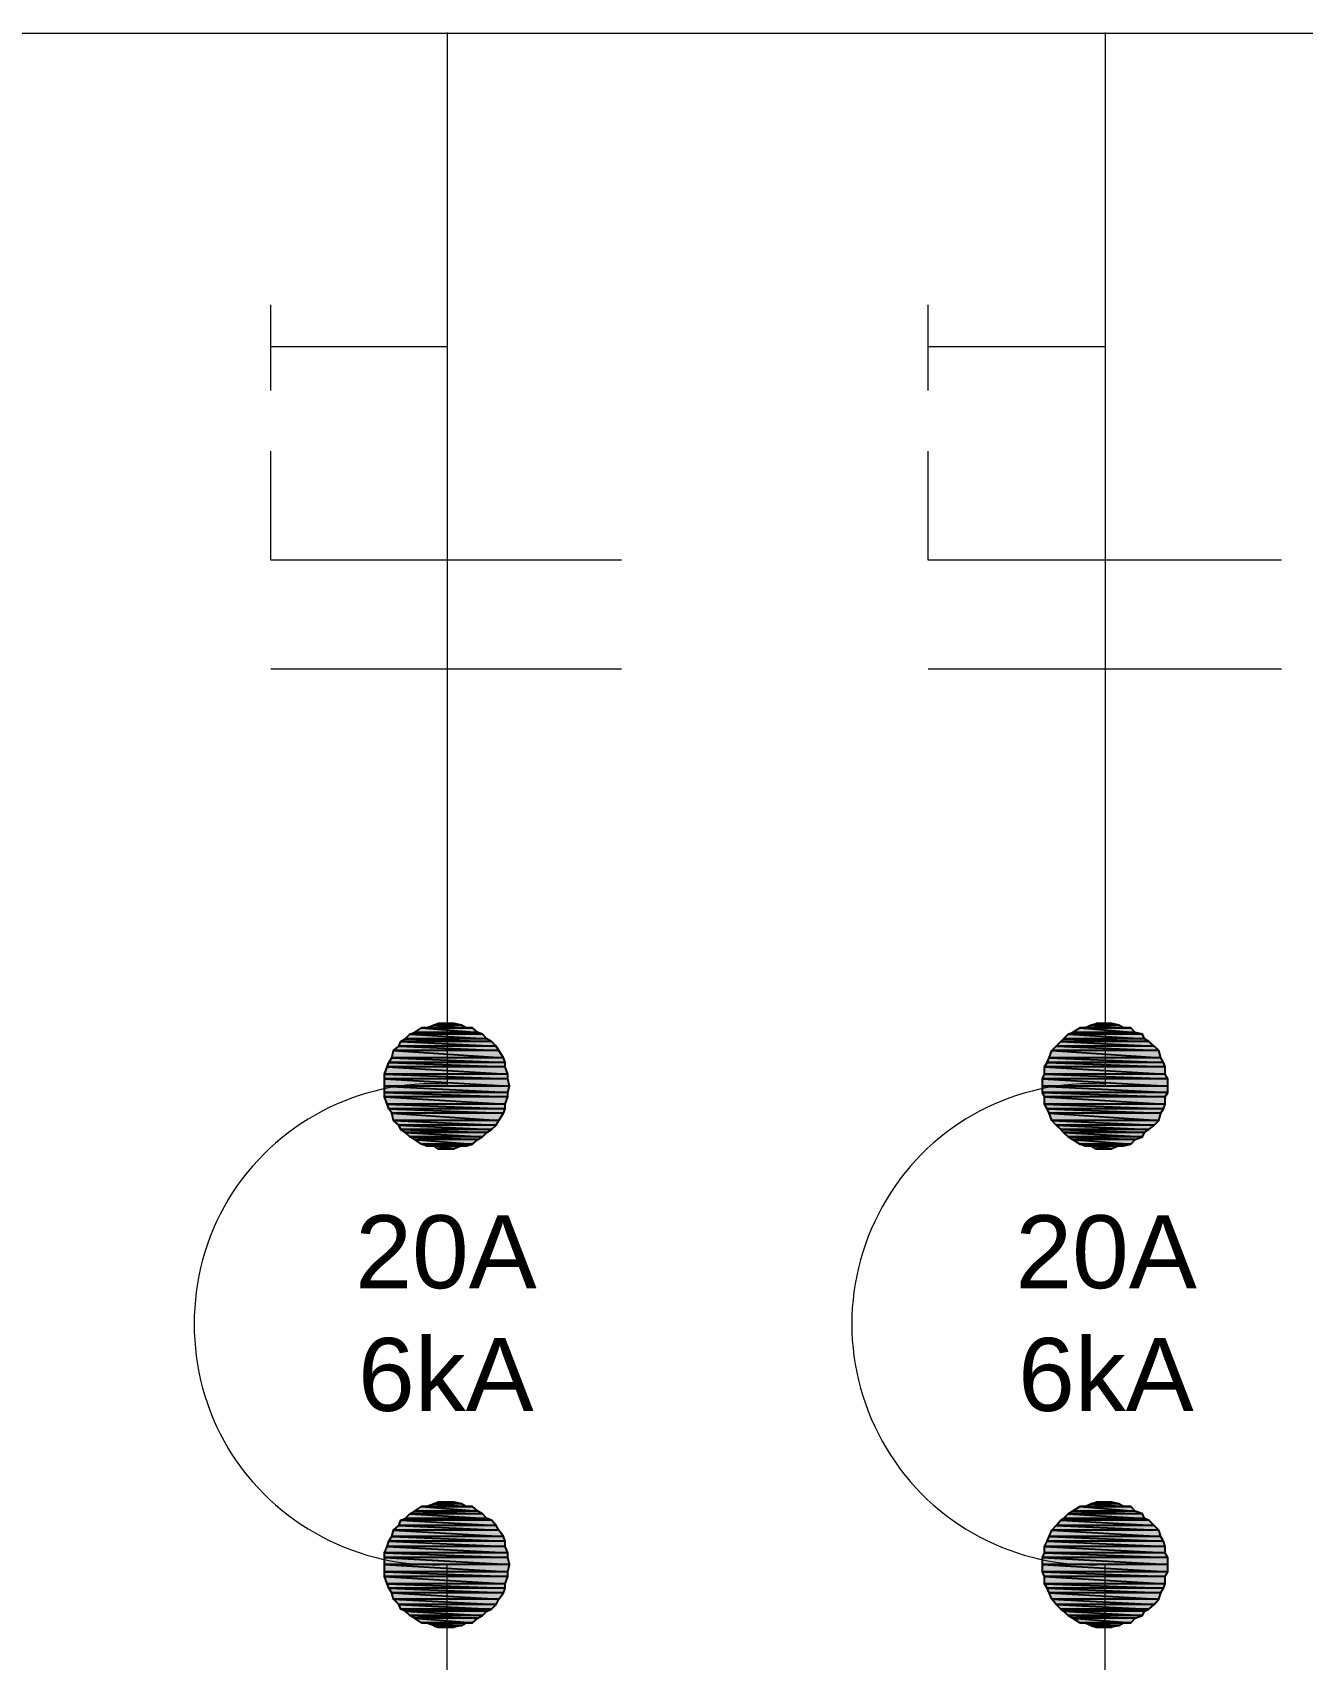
# Model space of a CAD drawing. Header units: millimetres. Extents: x 53 to 176, y -29 to 32.
# Drawn here: x 123.981 to 125.935, y 12.338 to 14.84 of the extents above; entities that cross this region are included whole.
import ezdxf

# ---------------------------------------------------------------- set-up
doc = ezdxf.new("R2010")
doc.units = ezdxf.units.MM
doc.layers.add('13 - Diagrama unifilar', color=7, linetype='Continuous', lineweight=30)
doc.styles.add('Arial0', font='arial.ttf', dxfattribs={"height": 3.14658})

msp = doc.modelspace()

# ---------------------------------------------------------------- hatches: boundary and pattern name
at = {"layer": '13 - Diagrama unifilar', "true_color": 0x000007}
h = msp.add_hatch(color=7, dxfattribs=at)
h.paths.add_polyline_path([(124.6412, 13.3133), (124.5979, 13.3133), (124.6482, 13.3092)])
h.paths.add_polyline_path([(124.5979, 13.3133), (124.6482, 13.3092), (124.5867, 13.3092)])
h = msp.add_hatch(color=7, dxfattribs=at)
h.paths.add_polyline_path([(124.63, 13.3161), (124.6049, 13.3161), (124.6412, 13.3133)])
h.paths.add_polyline_path([(124.6049, 13.3161), (124.6412, 13.3133), (124.5979, 13.3133)])
h = msp.add_hatch(color=7, dxfattribs=at)
h.paths.add_polyline_path([(125.6525, 13.3133), (125.6092, 13.3133), (125.6594, 13.3092)])
h.paths.add_polyline_path([(125.6092, 13.3133), (125.6594, 13.3092), (125.5994, 13.3092)])
h = msp.add_hatch(color=7, dxfattribs=at)
h.paths.add_polyline_path([(125.6413, 13.3161), (125.6175, 13.3161), (125.6525, 13.3133)])
h.paths.add_polyline_path([(125.6175, 13.3161), (125.6525, 13.3133), (125.6092, 13.3133)])
h = msp.add_hatch(color=7, dxfattribs=at)
h.paths.add_polyline_path([(124.6873, 13.2882), (124.5476, 13.2882), (124.6943, 13.2812)])
h.paths.add_polyline_path([(124.5476, 13.2882), (124.6943, 13.2812), (124.5448, 13.2812)])
h = msp.add_hatch(color=7, dxfattribs=at)
h.paths.add_polyline_path([(124.6803, 13.2924), (124.5546, 13.2924), (124.6873, 13.2882)])
h.paths.add_polyline_path([(124.5546, 13.2924), (124.6873, 13.2882), (124.5476, 13.2882)])
h = msp.add_hatch(color=7, dxfattribs=at)
h.paths.add_polyline_path([(124.6733, 13.2994), (124.5616, 13.2994), (124.6803, 13.2924)])
h.paths.add_polyline_path([(124.5616, 13.2994), (124.6803, 13.2924), (124.5546, 13.2924)])
h = msp.add_hatch(color=7, dxfattribs=at)
h.paths.add_polyline_path([(124.6663, 13.3022), (124.5686, 13.3022), (124.6733, 13.2994)])
h.paths.add_polyline_path([(124.5686, 13.3022), (124.6733, 13.2994), (124.5616, 13.2994)])
h = msp.add_hatch(color=7, dxfattribs=at)
h.paths.add_polyline_path([(124.658, 13.3092), (124.5797, 13.3092), (124.6663, 13.3022)])
h.paths.add_polyline_path([(124.5797, 13.3092), (124.6663, 13.3022), (124.5686, 13.3022)])
h = msp.add_hatch(color=7, dxfattribs=at)
h.paths.add_polyline_path([(125.6985, 13.2882), (125.5631, 13.2882), (125.7069, 13.2812)])
h.paths.add_polyline_path([(125.5631, 13.2882), (125.7069, 13.2812), (125.5561, 13.2812)])
h = msp.add_hatch(color=7, dxfattribs=at)
h.paths.add_polyline_path([(125.6916, 13.2924), (125.5673, 13.2924), (125.6985, 13.2882)])
h.paths.add_polyline_path([(125.5673, 13.2924), (125.6985, 13.2882), (125.5631, 13.2882)])
h = msp.add_hatch(color=7, dxfattribs=at)
h.paths.add_polyline_path([(125.6888, 13.2994), (125.5742, 13.2994), (125.6916, 13.2924)])
h.paths.add_polyline_path([(125.5742, 13.2994), (125.6916, 13.2924), (125.5673, 13.2924)])
h = msp.add_hatch(color=7, dxfattribs=at)
h.paths.add_polyline_path([(125.6776, 13.3022), (125.5812, 13.3022), (125.6888, 13.2994)])
h.paths.add_polyline_path([(125.5812, 13.3022), (125.6888, 13.2994), (125.5742, 13.2994)])
h = msp.add_hatch(color=7, dxfattribs=at)
h.paths.add_polyline_path([(125.6706, 13.3092), (125.5924, 13.3092), (125.6776, 13.3022)])
h.paths.add_polyline_path([(125.5924, 13.3092), (125.6776, 13.3022), (125.5812, 13.3022)])
h = msp.add_hatch(color=7, dxfattribs=at)
h.paths.add_polyline_path([(124.7055, 13.2631), (124.5337, 13.2631), (124.7082, 13.2561)])
h.paths.add_polyline_path([(124.5337, 13.2631), (124.7082, 13.2561), (124.5295, 13.2561)])
h = msp.add_hatch(color=7, dxfattribs=at)
h.paths.add_polyline_path([(124.6985, 13.2742), (124.5364, 13.2742), (124.7055, 13.2631)])
h.paths.add_polyline_path([(124.5364, 13.2742), (124.7055, 13.2631), (124.5337, 13.2631)])
h = msp.add_hatch(color=7, dxfattribs=at)
h.paths.add_polyline_path([(124.6943, 13.2812), (124.5448, 13.2812), (124.6985, 13.2742)])
h.paths.add_polyline_path([(124.5448, 13.2812), (124.6985, 13.2742), (124.5364, 13.2742)])
h = msp.add_hatch(color=7, dxfattribs=at)
h.paths.add_polyline_path([(125.7167, 13.2631), (125.5449, 13.2631), (125.7209, 13.2561)])
h.paths.add_polyline_path([(125.5449, 13.2631), (125.7209, 13.2561), (125.5421, 13.2561)])
h = msp.add_hatch(color=7, dxfattribs=at)
h.paths.add_polyline_path([(125.7139, 13.2742), (125.5491, 13.2742), (125.7167, 13.2631)])
h.paths.add_polyline_path([(125.5491, 13.2742), (125.7167, 13.2631), (125.5449, 13.2631)])
h = msp.add_hatch(color=7, dxfattribs=at)
h.paths.add_polyline_path([(125.7069, 13.2812), (125.5561, 13.2812), (125.7139, 13.2742)])
h.paths.add_polyline_path([(125.5561, 13.2812), (125.7139, 13.2742), (125.5491, 13.2742)])
h = msp.add_hatch(color=7, dxfattribs=at)
h.paths.add_polyline_path([(124.7082, 13.2491), (124.5267, 13.2491), (124.7124, 13.2379)])
h.paths.add_polyline_path([(124.5267, 13.2491), (124.7124, 13.2379), (124.5225, 13.2379)])
h = msp.add_hatch(color=7, dxfattribs=at)
h.paths.add_polyline_path([(124.7124, 13.2379), (124.5225, 13.2379), (124.7124, 13.2309)])
h.paths.add_polyline_path([(124.5225, 13.2379), (124.7124, 13.2309), (124.5225, 13.2309)])
h = msp.add_hatch(color=7, dxfattribs=at)
h.paths.add_polyline_path([(124.7082, 13.2561), (124.5295, 13.2561), (124.7082, 13.2491)])
h.paths.add_polyline_path([(124.5295, 13.2561), (124.7082, 13.2491), (124.5267, 13.2491)])
h = msp.add_hatch(color=7, dxfattribs=at)
h.paths.add_polyline_path([(125.7237, 13.2379), (125.5379, 13.2379), (125.7279, 13.2309)])
h.paths.add_polyline_path([(125.5379, 13.2379), (125.7279, 13.2309), (125.5351, 13.2309)])
h = msp.add_hatch(color=7, dxfattribs=at)
h.paths.add_polyline_path([(125.7209, 13.2561), (125.5421, 13.2561), (125.7237, 13.2491)])
h.paths.add_polyline_path([(125.5421, 13.2561), (125.7237, 13.2491), (125.5379, 13.2491)])
h = msp.add_hatch(color=7, dxfattribs=at)
h.paths.add_polyline_path([(125.7237, 13.2491), (125.5379, 13.2491), (125.7237, 13.2379)])
h.paths.add_polyline_path([(125.5379, 13.2491), (125.7237, 13.2379), (125.5379, 13.2379)])
h = msp.add_hatch(color=7, dxfattribs=at)
h.paths.add_polyline_path([(124.7124, 13.2309), (124.5225, 13.2309), (124.7152, 13.2198)])
h.paths.add_polyline_path([(124.5225, 13.2309), (124.7152, 13.2198), (124.5225, 13.2198)])
h = msp.add_hatch(color=7, dxfattribs=at)
h.paths.add_polyline_path([(124.7152, 13.2198), (124.5225, 13.2198), (124.7124, 13.21)])
h.paths.add_polyline_path([(124.5225, 13.2198), (124.7124, 13.21), (124.5225, 13.21)])
h = msp.add_hatch(color=7, dxfattribs=at)
h.paths.add_polyline_path([(125.7279, 13.2309), (125.5351, 13.2309), (125.7279, 13.2198)])
h.paths.add_polyline_path([(125.5351, 13.2309), (125.7279, 13.2198), (125.5351, 13.2198)])
h = msp.add_hatch(color=7, dxfattribs=at)
h.paths.add_polyline_path([(125.7279, 13.2198), (125.5351, 13.2198), (125.7279, 13.21)])
h.paths.add_polyline_path([(125.5351, 13.2198), (125.7279, 13.21), (125.5351, 13.21)])
h = msp.add_hatch(color=7, dxfattribs=at)
h.paths.add_polyline_path([(124.7124, 13.21), (124.5225, 13.21), (124.7124, 13.203)])
h.paths.add_polyline_path([(124.5225, 13.21), (124.7124, 13.203), (124.5225, 13.203)])
h = msp.add_hatch(color=7, dxfattribs=at)
h.paths.add_polyline_path([(124.7124, 13.203), (124.5225, 13.203), (124.7082, 13.1918)])
h.paths.add_polyline_path([(124.5225, 13.203), (124.7082, 13.1918), (124.5267, 13.1918)])
h = msp.add_hatch(color=7, dxfattribs=at)
h.paths.add_polyline_path([(124.7082, 13.1918), (124.5267, 13.1918), (124.7082, 13.1848)])
h.paths.add_polyline_path([(124.5267, 13.1918), (124.7082, 13.1848), (124.5295, 13.1848)])
h = msp.add_hatch(color=7, dxfattribs=at)
h.paths.add_polyline_path([(125.7279, 13.21), (125.5351, 13.21), (125.7237, 13.203)])
h.paths.add_polyline_path([(125.5351, 13.21), (125.7237, 13.203), (125.5379, 13.203)])
h = msp.add_hatch(color=7, dxfattribs=at)
h.paths.add_polyline_path([(125.7237, 13.203), (125.5379, 13.203), (125.7237, 13.1918)])
h.paths.add_polyline_path([(125.5379, 13.203), (125.7237, 13.1918), (125.5379, 13.1918)])
h = msp.add_hatch(color=7, dxfattribs=at)
h.paths.add_polyline_path([(125.7237, 13.1918), (125.5379, 13.1918), (125.7209, 13.1848)])
h.paths.add_polyline_path([(125.5379, 13.1918), (125.7209, 13.1848), (125.5421, 13.1848)])
h = msp.add_hatch(color=7, dxfattribs=at)
h.paths.add_polyline_path([(124.7082, 13.1848), (124.5295, 13.1848), (124.7055, 13.1779)])
h.paths.add_polyline_path([(124.5295, 13.1848), (124.7055, 13.1779), (124.5337, 13.1779)])
h = msp.add_hatch(color=7, dxfattribs=at)
h.paths.add_polyline_path([(124.7055, 13.1779), (124.5337, 13.1779), (124.6985, 13.1667)])
h.paths.add_polyline_path([(124.5337, 13.1779), (124.6985, 13.1667), (124.5364, 13.1667)])
h = msp.add_hatch(color=7, dxfattribs=at)
h.paths.add_polyline_path([(124.6985, 13.1667), (124.5364, 13.1667), (124.6943, 13.1597)])
h.paths.add_polyline_path([(124.5364, 13.1667), (124.6943, 13.1597), (124.5448, 13.1597)])
h = msp.add_hatch(color=7, dxfattribs=at)
h.paths.add_polyline_path([(125.7209, 13.1848), (125.5421, 13.1848), (125.7167, 13.1779)])
h.paths.add_polyline_path([(125.5421, 13.1848), (125.7167, 13.1779), (125.5449, 13.1779)])
h = msp.add_hatch(color=7, dxfattribs=at)
h.paths.add_polyline_path([(125.7167, 13.1779), (125.5449, 13.1779), (125.7139, 13.1667)])
h.paths.add_polyline_path([(125.5449, 13.1779), (125.7139, 13.1667), (125.5491, 13.1667)])
h = msp.add_hatch(color=7, dxfattribs=at)
h.paths.add_polyline_path([(125.7139, 13.1667), (125.5491, 13.1667), (125.7069, 13.1597)])
h.paths.add_polyline_path([(125.5491, 13.1667), (125.7069, 13.1597), (125.5561, 13.1597)])
h = msp.add_hatch(color=7, dxfattribs=at)
h.paths.add_polyline_path([(124.6943, 13.1597), (124.5448, 13.1597), (124.6873, 13.1527)])
h.paths.add_polyline_path([(124.5448, 13.1597), (124.6873, 13.1527), (124.5476, 13.1527)])
h = msp.add_hatch(color=7, dxfattribs=at)
h.paths.add_polyline_path([(124.6873, 13.1527), (124.5476, 13.1527), (124.6803, 13.1485)])
h.paths.add_polyline_path([(124.5476, 13.1527), (124.6803, 13.1485), (124.5546, 13.1485)])
h = msp.add_hatch(color=7, dxfattribs=at)
h.paths.add_polyline_path([(124.6803, 13.1485), (124.5546, 13.1485), (124.6733, 13.1415)])
h.paths.add_polyline_path([(124.5546, 13.1485), (124.6733, 13.1415), (124.5616, 13.1415)])
h = msp.add_hatch(color=7, dxfattribs=at)
h.paths.add_polyline_path([(124.6733, 13.1415), (124.5616, 13.1415), (124.6663, 13.1373)])
h.paths.add_polyline_path([(124.5616, 13.1415), (124.6663, 13.1373), (124.5686, 13.1373)])
h = msp.add_hatch(color=7, dxfattribs=at)
h.paths.add_polyline_path([(124.6663, 13.1373), (124.5686, 13.1373), (124.658, 13.1304)])
h.paths.add_polyline_path([(124.5686, 13.1373), (124.658, 13.1304), (124.5797, 13.1304)])
h = msp.add_hatch(color=7, dxfattribs=at)
h.paths.add_polyline_path([(125.7069, 13.1597), (125.5561, 13.1597), (125.6985, 13.1527)])
h.paths.add_polyline_path([(125.5561, 13.1597), (125.6985, 13.1527), (125.5631, 13.1527)])
h = msp.add_hatch(color=7, dxfattribs=at)
h.paths.add_polyline_path([(125.6985, 13.1527), (125.5631, 13.1527), (125.6916, 13.1485)])
h.paths.add_polyline_path([(125.5631, 13.1527), (125.6916, 13.1485), (125.5673, 13.1485)])
h = msp.add_hatch(color=7, dxfattribs=at)
h.paths.add_polyline_path([(125.6916, 13.1485), (125.5673, 13.1485), (125.6888, 13.1415)])
h.paths.add_polyline_path([(125.5673, 13.1485), (125.6888, 13.1415), (125.5742, 13.1415)])
h = msp.add_hatch(color=7, dxfattribs=at)
h.paths.add_polyline_path([(125.6888, 13.1415), (125.5742, 13.1415), (125.6776, 13.1373)])
h.paths.add_polyline_path([(125.5742, 13.1415), (125.6776, 13.1373), (125.5812, 13.1373)])
h = msp.add_hatch(color=7, dxfattribs=at)
h.paths.add_polyline_path([(125.6776, 13.1373), (125.5812, 13.1373), (125.6706, 13.1304)])
h.paths.add_polyline_path([(125.5812, 13.1373), (125.6706, 13.1304), (125.5924, 13.1304)])
h = msp.add_hatch(color=7, dxfattribs=at)
h.paths.add_polyline_path([(124.658, 13.1304), (124.5797, 13.1304), (124.6482, 13.1276)])
h.paths.add_polyline_path([(124.5797, 13.1304), (124.6482, 13.1276), (124.5867, 13.1276)])
h = msp.add_hatch(color=7, dxfattribs=at)
h.paths.add_polyline_path([(124.5979, 13.1276), (124.6049, 13.1234), (124.63, 13.1234)])
h.paths.add_polyline_path([(124.6049, 13.1234), (124.63, 13.1234), (124.623, 13.1234)])
for points in [[(124.5979, 13.1276), (124.6412, 13.1276), (124.63, 13.1234)], [(125.6092, 13.1276), (125.6525, 13.1276), (125.6413, 13.1234)], [(124.5979, 12.3901), (124.6412, 12.3901), (124.63, 12.3873)], [(125.6092, 12.3901), (125.6525, 12.3901), (125.6413, 12.3873)]]:
    msp.add_hatch(color=7, dxfattribs=at).paths.add_polyline_path(points)
h = msp.add_hatch(color=7, dxfattribs=at)
h.paths.add_polyline_path([(125.6706, 13.1304), (125.5924, 13.1304), (125.6594, 13.1276)])
h.paths.add_polyline_path([(125.5924, 13.1304), (125.6594, 13.1276), (125.5994, 13.1276)])
h = msp.add_hatch(color=7, dxfattribs=at)
h.paths.add_polyline_path([(125.6092, 13.1276), (125.6175, 13.1234), (125.6413, 13.1234)])
h.paths.add_polyline_path([(125.6175, 13.1234), (125.6413, 13.1234), (125.6343, 13.1234)])
h = msp.add_hatch(color=7, dxfattribs=at)
h.paths.add_polyline_path([(124.6733, 12.5619), (124.5616, 12.5619), (124.6803, 12.5549)])
h.paths.add_polyline_path([(124.5616, 12.5619), (124.6803, 12.5549), (124.5546, 12.5549)])
h = msp.add_hatch(color=7, dxfattribs=at)
h.paths.add_polyline_path([(124.6663, 12.5661), (124.5686, 12.5661), (124.6733, 12.5619)])
h.paths.add_polyline_path([(124.5686, 12.5661), (124.6733, 12.5619), (124.5616, 12.5619)])
h = msp.add_hatch(color=7, dxfattribs=at)
h.paths.add_polyline_path([(124.658, 12.5731), (124.5797, 12.5731), (124.6663, 12.5661)])
h.paths.add_polyline_path([(124.5797, 12.5731), (124.6663, 12.5661), (124.5686, 12.5661)])
h = msp.add_hatch(color=7, dxfattribs=at)
h.paths.add_polyline_path([(124.6412, 12.5772), (124.5979, 12.5772), (124.6482, 12.5731)])
h.paths.add_polyline_path([(124.5979, 12.5772), (124.6482, 12.5731), (124.5867, 12.5731)])
h = msp.add_hatch(color=7, dxfattribs=at)
h.paths.add_polyline_path([(124.63, 12.58), (124.6049, 12.58), (124.6412, 12.5772)])
h.paths.add_polyline_path([(124.6049, 12.58), (124.6412, 12.5772), (124.5979, 12.5772)])
h = msp.add_hatch(color=7, dxfattribs=at)
h.paths.add_polyline_path([(125.6888, 12.5619), (125.5742, 12.5619), (125.6916, 12.5549)])
h.paths.add_polyline_path([(125.5742, 12.5619), (125.6916, 12.5549), (125.5673, 12.5549)])
h = msp.add_hatch(color=7, dxfattribs=at)
h.paths.add_polyline_path([(125.6776, 12.5661), (125.5812, 12.5661), (125.6888, 12.5619)])
h.paths.add_polyline_path([(125.5812, 12.5661), (125.6888, 12.5619), (125.5742, 12.5619)])
h = msp.add_hatch(color=7, dxfattribs=at)
h.paths.add_polyline_path([(125.6706, 12.5731), (125.5924, 12.5731), (125.6776, 12.5661)])
h.paths.add_polyline_path([(125.5924, 12.5731), (125.6776, 12.5661), (125.5812, 12.5661)])
h = msp.add_hatch(color=7, dxfattribs=at)
h.paths.add_polyline_path([(125.6525, 12.5772), (125.6092, 12.5772), (125.6594, 12.5731)])
h.paths.add_polyline_path([(125.6092, 12.5772), (125.6594, 12.5731), (125.5994, 12.5731)])
h = msp.add_hatch(color=7, dxfattribs=at)
h.paths.add_polyline_path([(125.6413, 12.58), (125.6175, 12.58), (125.6525, 12.5772)])
h.paths.add_polyline_path([(125.6175, 12.58), (125.6525, 12.5772), (125.6092, 12.5772)])
h = msp.add_hatch(color=7, dxfattribs=at)
h.paths.add_polyline_path([(124.6985, 12.5367), (124.5364, 12.5367), (124.7055, 12.527)])
h.paths.add_polyline_path([(124.5364, 12.5367), (124.7055, 12.527), (124.5337, 12.527)])
h = msp.add_hatch(color=7, dxfattribs=at)
h.paths.add_polyline_path([(124.6943, 12.5437), (124.5448, 12.5437), (124.6985, 12.5367)])
h.paths.add_polyline_path([(124.5448, 12.5437), (124.6985, 12.5367), (124.5364, 12.5367)])
h = msp.add_hatch(color=7, dxfattribs=at)
h.paths.add_polyline_path([(124.6873, 12.5521), (124.5476, 12.5521), (124.6943, 12.5437)])
h.paths.add_polyline_path([(124.5476, 12.5521), (124.6943, 12.5437), (124.5448, 12.5437)])
h = msp.add_hatch(color=7, dxfattribs=at)
h.paths.add_polyline_path([(124.6803, 12.5549), (124.5546, 12.5549), (124.6873, 12.5521)])
h.paths.add_polyline_path([(124.5546, 12.5549), (124.6873, 12.5521), (124.5476, 12.5521)])
h = msp.add_hatch(color=7, dxfattribs=at)
h.paths.add_polyline_path([(125.7139, 12.5367), (125.5491, 12.5367), (125.7167, 12.527)])
h.paths.add_polyline_path([(125.5491, 12.5367), (125.7167, 12.527), (125.5449, 12.527)])
h = msp.add_hatch(color=7, dxfattribs=at)
h.paths.add_polyline_path([(125.7069, 12.5437), (125.5561, 12.5437), (125.7139, 12.5367)])
h.paths.add_polyline_path([(125.5561, 12.5437), (125.7139, 12.5367), (125.5491, 12.5367)])
h = msp.add_hatch(color=7, dxfattribs=at)
h.paths.add_polyline_path([(125.6985, 12.5521), (125.5631, 12.5521), (125.7069, 12.5437)])
h.paths.add_polyline_path([(125.5631, 12.5521), (125.7069, 12.5437), (125.5561, 12.5437)])
h = msp.add_hatch(color=7, dxfattribs=at)
h.paths.add_polyline_path([(125.6916, 12.5549), (125.5673, 12.5549), (125.6985, 12.5521)])
h.paths.add_polyline_path([(125.5673, 12.5549), (125.6985, 12.5521), (125.5631, 12.5521)])
h = msp.add_hatch(color=7, dxfattribs=at)
h.paths.add_polyline_path([(124.7082, 12.5116), (124.5267, 12.5116), (124.7124, 12.5018)])
h.paths.add_polyline_path([(124.5267, 12.5116), (124.7124, 12.5018), (124.5225, 12.5018)])
h = msp.add_hatch(color=7, dxfattribs=at)
h.paths.add_polyline_path([(124.7082, 12.52), (124.5295, 12.52), (124.7082, 12.5116)])
h.paths.add_polyline_path([(124.5295, 12.52), (124.7082, 12.5116), (124.5267, 12.5116)])
h = msp.add_hatch(color=7, dxfattribs=at)
h.paths.add_polyline_path([(124.7055, 12.527), (124.5337, 12.527), (124.7082, 12.52)])
h.paths.add_polyline_path([(124.5337, 12.527), (124.7082, 12.52), (124.5295, 12.52)])
h = msp.add_hatch(color=7, dxfattribs=at)
h.paths.add_polyline_path([(125.7209, 12.52), (125.5421, 12.52), (125.7237, 12.5116)])
h.paths.add_polyline_path([(125.5421, 12.52), (125.7237, 12.5116), (125.5379, 12.5116)])
h = msp.add_hatch(color=7, dxfattribs=at)
h.paths.add_polyline_path([(125.7237, 12.5116), (125.5379, 12.5116), (125.7237, 12.5018)])
h.paths.add_polyline_path([(125.5379, 12.5116), (125.7237, 12.5018), (125.5379, 12.5018)])
h = msp.add_hatch(color=7, dxfattribs=at)
h.paths.add_polyline_path([(125.7167, 12.527), (125.5449, 12.527), (125.7209, 12.52)])
h.paths.add_polyline_path([(125.5449, 12.527), (125.7209, 12.52), (125.5421, 12.52)])
h = msp.add_hatch(color=7, dxfattribs=at)
h.paths.add_polyline_path([(124.7124, 12.5018), (124.5225, 12.5018), (124.7124, 12.4948)])
h.paths.add_polyline_path([(124.5225, 12.5018), (124.7124, 12.4948), (124.5225, 12.4948)])
h = msp.add_hatch(color=7, dxfattribs=at)
h.paths.add_polyline_path([(124.7124, 12.4948), (124.5225, 12.4948), (124.7152, 12.4837)])
h.paths.add_polyline_path([(124.5225, 12.4948), (124.7152, 12.4837), (124.5225, 12.4837)])
h = msp.add_hatch(color=7, dxfattribs=at)
h.paths.add_polyline_path([(125.7237, 12.5018), (125.5379, 12.5018), (125.7279, 12.4948)])
h.paths.add_polyline_path([(125.5379, 12.5018), (125.7279, 12.4948), (125.5351, 12.4948)])
h = msp.add_hatch(color=7, dxfattribs=at)
h.paths.add_polyline_path([(125.7279, 12.4948), (125.5351, 12.4948), (125.7279, 12.4837)])
h.paths.add_polyline_path([(125.5351, 12.4948), (125.7279, 12.4837), (125.5351, 12.4837)])
h = msp.add_hatch(color=7, dxfattribs=at)
h.paths.add_polyline_path([(124.7152, 12.4837), (124.5225, 12.4837), (124.7124, 12.4725)])
h.paths.add_polyline_path([(124.5225, 12.4837), (124.7124, 12.4725), (124.5225, 12.4725)])
h = msp.add_hatch(color=7, dxfattribs=at)
h.paths.add_polyline_path([(124.7124, 12.4725), (124.5225, 12.4725), (124.7124, 12.4655)])
h.paths.add_polyline_path([(124.5225, 12.4725), (124.7124, 12.4655), (124.5225, 12.4655)])
h = msp.add_hatch(color=7, dxfattribs=at)
h.paths.add_polyline_path([(124.7124, 12.4655), (124.5225, 12.4655), (124.7082, 12.4543)])
h.paths.add_polyline_path([(124.5225, 12.4655), (124.7082, 12.4543), (124.5267, 12.4543)])
h = msp.add_hatch(color=7, dxfattribs=at)
h.paths.add_polyline_path([(125.7279, 12.4837), (125.5351, 12.4837), (125.7279, 12.4725)])
h.paths.add_polyline_path([(125.5351, 12.4837), (125.7279, 12.4725), (125.5351, 12.4725)])
h = msp.add_hatch(color=7, dxfattribs=at)
h.paths.add_polyline_path([(125.7279, 12.4725), (125.5351, 12.4725), (125.7237, 12.4655)])
h.paths.add_polyline_path([(125.5351, 12.4725), (125.7237, 12.4655), (125.5379, 12.4655)])
h = msp.add_hatch(color=7, dxfattribs=at)
h.paths.add_polyline_path([(125.7237, 12.4655), (125.5379, 12.4655), (125.7237, 12.4543)])
h.paths.add_polyline_path([(125.5379, 12.4655), (125.7237, 12.4543), (125.5379, 12.4543)])
h = msp.add_hatch(color=7, dxfattribs=at)
h.paths.add_polyline_path([(124.7082, 12.4543), (124.5267, 12.4543), (124.7082, 12.4474)])
h.paths.add_polyline_path([(124.5267, 12.4543), (124.7082, 12.4474), (124.5295, 12.4474)])
h = msp.add_hatch(color=7, dxfattribs=at)
h.paths.add_polyline_path([(124.7082, 12.4474), (124.5295, 12.4474), (124.7055, 12.4404)])
h.paths.add_polyline_path([(124.5295, 12.4474), (124.7055, 12.4404), (124.5337, 12.4404)])
h = msp.add_hatch(color=7, dxfattribs=at)
h.paths.add_polyline_path([(124.7055, 12.4404), (124.5337, 12.4404), (124.6985, 12.4306)])
h.paths.add_polyline_path([(124.5337, 12.4404), (124.6985, 12.4306), (124.5364, 12.4306)])
h = msp.add_hatch(color=7, dxfattribs=at)
h.paths.add_polyline_path([(125.7237, 12.4543), (125.5379, 12.4543), (125.7209, 12.4474)])
h.paths.add_polyline_path([(125.5379, 12.4543), (125.7209, 12.4474), (125.5421, 12.4474)])
h = msp.add_hatch(color=7, dxfattribs=at)
h.paths.add_polyline_path([(125.7209, 12.4474), (125.5421, 12.4474), (125.7167, 12.4404)])
h.paths.add_polyline_path([(125.5421, 12.4474), (125.7167, 12.4404), (125.5449, 12.4404)])
h = msp.add_hatch(color=7, dxfattribs=at)
h.paths.add_polyline_path([(125.7167, 12.4404), (125.5449, 12.4404), (125.7139, 12.4306)])
h.paths.add_polyline_path([(125.5449, 12.4404), (125.7139, 12.4306), (125.5491, 12.4306)])
h = msp.add_hatch(color=7, dxfattribs=at)
h.paths.add_polyline_path([(124.6985, 12.4306), (124.5364, 12.4306), (124.6943, 12.4222)])
h.paths.add_polyline_path([(124.5364, 12.4306), (124.6943, 12.4222), (124.5448, 12.4222)])
h = msp.add_hatch(color=7, dxfattribs=at)
h.paths.add_polyline_path([(124.6943, 12.4222), (124.5448, 12.4222), (124.6873, 12.4152)])
h.paths.add_polyline_path([(124.5448, 12.4222), (124.6873, 12.4152), (124.5476, 12.4152)])
h = msp.add_hatch(color=7, dxfattribs=at)
h.paths.add_polyline_path([(124.6873, 12.4152), (124.5476, 12.4152), (124.6803, 12.4124)])
h.paths.add_polyline_path([(124.5476, 12.4152), (124.6803, 12.4124), (124.5546, 12.4124)])
h = msp.add_hatch(color=7, dxfattribs=at)
h.paths.add_polyline_path([(124.6803, 12.4124), (124.5546, 12.4124), (124.6733, 12.4054)])
h.paths.add_polyline_path([(124.5546, 12.4124), (124.6733, 12.4054), (124.5616, 12.4054)])
h = msp.add_hatch(color=7, dxfattribs=at)
h.paths.add_polyline_path([(125.7139, 12.4306), (125.5491, 12.4306), (125.7069, 12.4222)])
h.paths.add_polyline_path([(125.5491, 12.4306), (125.7069, 12.4222), (125.5561, 12.4222)])
h = msp.add_hatch(color=7, dxfattribs=at)
h.paths.add_polyline_path([(125.7069, 12.4222), (125.5561, 12.4222), (125.6985, 12.4152)])
h.paths.add_polyline_path([(125.5561, 12.4222), (125.6985, 12.4152), (125.5631, 12.4152)])
h = msp.add_hatch(color=7, dxfattribs=at)
h.paths.add_polyline_path([(125.6985, 12.4152), (125.5631, 12.4152), (125.6916, 12.4124)])
h.paths.add_polyline_path([(125.5631, 12.4152), (125.6916, 12.4124), (125.5673, 12.4124)])
h = msp.add_hatch(color=7, dxfattribs=at)
h.paths.add_polyline_path([(125.6916, 12.4124), (125.5673, 12.4124), (125.6888, 12.4054)])
h.paths.add_polyline_path([(125.5673, 12.4124), (125.6888, 12.4054), (125.5742, 12.4054)])
h = msp.add_hatch(color=7, dxfattribs=at)
h.paths.add_polyline_path([(124.6733, 12.4054), (124.5616, 12.4054), (124.6663, 12.4013)])
h.paths.add_polyline_path([(124.5616, 12.4054), (124.6663, 12.4013), (124.5686, 12.4013)])
h = msp.add_hatch(color=7, dxfattribs=at)
h.paths.add_polyline_path([(124.6663, 12.4013), (124.5686, 12.4013), (124.658, 12.3943)])
h.paths.add_polyline_path([(124.5686, 12.4013), (124.658, 12.3943), (124.5797, 12.3943)])
h = msp.add_hatch(color=7, dxfattribs=at)
h.paths.add_polyline_path([(124.6482, 12.3943), (124.5867, 12.3943), (124.6412, 12.3901)])
h.paths.add_polyline_path([(124.5867, 12.3943), (124.6412, 12.3901), (124.5979, 12.3901)])
h = msp.add_hatch(color=7, dxfattribs=at)
h.paths.add_polyline_path([(124.5979, 12.3901), (124.6049, 12.3873), (124.63, 12.3873)])
h.paths.add_polyline_path([(124.6049, 12.3873), (124.63, 12.3873), (124.623, 12.3873)])
h = msp.add_hatch(color=7, dxfattribs=at)
h.paths.add_polyline_path([(125.6888, 12.4054), (125.5742, 12.4054), (125.6776, 12.4013)])
h.paths.add_polyline_path([(125.5742, 12.4054), (125.6776, 12.4013), (125.5812, 12.4013)])
h = msp.add_hatch(color=7, dxfattribs=at)
h.paths.add_polyline_path([(125.6776, 12.4013), (125.5812, 12.4013), (125.6706, 12.3943)])
h.paths.add_polyline_path([(125.5812, 12.4013), (125.6706, 12.3943), (125.5924, 12.3943)])
h = msp.add_hatch(color=7, dxfattribs=at)
h.paths.add_polyline_path([(125.6594, 12.3943), (125.5994, 12.3943), (125.6525, 12.3901)])
h.paths.add_polyline_path([(125.5994, 12.3943), (125.6525, 12.3901), (125.6092, 12.3901)])
h = msp.add_hatch(color=7, dxfattribs=at)
h.paths.add_polyline_path([(125.6092, 12.3901), (125.6175, 12.3873), (125.6413, 12.3873)])
h.paths.add_polyline_path([(125.6175, 12.3873), (125.6413, 12.3873), (125.6343, 12.3873)])

# ---------------------------------------------------------------- linework, layer by layer
at = {"layer": '13 - Diagrama unifilar', "color": 7, "linetype": 'Continuous', "lineweight": 9, "true_color": 0x000007}
msp.add_lwpolyline([(132.7187, 14.8386), (123.609, 14.8386), (123.609, 13.2184)], dxfattribs=at)
at = {"layer": '13 - Diagrama unifilar', "color": 7, "linetype": 'Continuous', "lineweight": 20, "true_color": 0x000007}
for points in [[(124.6189, 14.84), (124.6189, 13.2198), (124.6189, 13.2198)], [(125.6315, 14.84), (125.6315, 13.2198), (125.6315, 13.2198)], [(124.6189, 14.3567), (124.3479, 14.3567), (124.3479, 14.421)], [(125.6315, 14.3567), (125.3591, 14.3567), (125.3591, 14.421)], [(124.3479, 14.2897), (124.3479, 14.3567), (124.3479, 14.3567)], [(125.3591, 14.2897), (125.3591, 14.3567), (125.3591, 14.3567)], [(124.887, 14.0285), (124.6189, 14.0285), (124.3479, 14.0285), (124.3479, 14.1961)], [(125.9025, 14.0285), (125.6315, 14.0285), (125.3591, 14.0285), (125.3591, 14.1961)], [(124.887, 13.8609), (124.6189, 13.8609), (124.3479, 13.8609)], [(125.9025, 13.8609), (125.6315, 13.8609), (125.3591, 13.8609)], [(124.6189, 10.1343), (124.6189, 12.4837), (124.6189, 12.4837)], [(125.6315, 10.1343), (125.6315, 12.4837), (125.6315, 12.4837)]]:
    msp.add_lwpolyline(points, dxfattribs=at)
at = {"layer": '13 - Diagrama unifilar', "color": 7, "linetype": 'Continuous', "lineweight": -2, "true_color": 0x000007}
for points in [[(124.5979, 13.3133), (124.6482, 13.3092), (124.5867, 13.3092)], [(124.6049, 13.3161), (124.6412, 13.3133), (124.5979, 13.3133)], [(124.6412, 13.3133), (124.5979, 13.3133), (124.6482, 13.3092)], [(124.623, 13.3161), (124.63, 13.3161), (124.6049, 13.3161)], [(124.63, 13.3161), (124.6049, 13.3161), (124.6412, 13.3133)], [(125.6092, 13.3133), (125.6594, 13.3092), (125.5994, 13.3092)], [(125.6175, 13.3161), (125.6525, 13.3133), (125.6092, 13.3133)], [(125.6525, 13.3133), (125.6092, 13.3133), (125.6594, 13.3092)], [(125.6343, 13.3161), (125.6413, 13.3161), (125.6175, 13.3161)], [(125.6413, 13.3161), (125.6175, 13.3161), (125.6525, 13.3133)], [(124.5476, 13.2882), (124.6943, 13.2812), (124.5448, 13.2812)], [(124.5546, 13.2924), (124.6873, 13.2882), (124.5476, 13.2882)], [(124.6873, 13.2882), (124.5476, 13.2882), (124.6943, 13.2812)], [(124.5616, 13.2994), (124.6803, 13.2924), (124.5546, 13.2924)], [(124.6803, 13.2924), (124.5546, 13.2924), (124.6873, 13.2882)], [(124.5686, 13.3022), (124.6733, 13.2994), (124.5616, 13.2994)], [(124.6733, 13.2994), (124.5616, 13.2994), (124.6803, 13.2924)], [(124.5797, 13.3092), (124.6663, 13.3022), (124.5686, 13.3022)], [(124.6663, 13.3022), (124.5686, 13.3022), (124.6733, 13.2994)], [(124.5867, 13.3092), (124.658, 13.3092), (124.5797, 13.3092)], [(124.658, 13.3092), (124.5797, 13.3092), (124.6663, 13.3022)], [(124.6482, 13.3092), (124.5867, 13.3092), (124.658, 13.3092)], [(125.5631, 13.2882), (125.7069, 13.2812), (125.5561, 13.2812)], [(125.5673, 13.2924), (125.6985, 13.2882), (125.5631, 13.2882)], [(125.6985, 13.2882), (125.5631, 13.2882), (125.7069, 13.2812)], [(125.5742, 13.2994), (125.6916, 13.2924), (125.5673, 13.2924)], [(125.6916, 13.2924), (125.5673, 13.2924), (125.6985, 13.2882)], [(125.5812, 13.3022), (125.6888, 13.2994), (125.5742, 13.2994)], [(125.6888, 13.2994), (125.5742, 13.2994), (125.6916, 13.2924)], [(125.5924, 13.3092), (125.6776, 13.3022), (125.5812, 13.3022)], [(125.6776, 13.3022), (125.5812, 13.3022), (125.6888, 13.2994)], [(125.5994, 13.3092), (125.6706, 13.3092), (125.5924, 13.3092)], [(125.6706, 13.3092), (125.5924, 13.3092), (125.6776, 13.3022)], [(125.6594, 13.3092), (125.5994, 13.3092), (125.6706, 13.3092)], [(124.5337, 13.2631), (124.7082, 13.2561), (124.5295, 13.2561)], [(124.5364, 13.2742), (124.7055, 13.2631), (124.5337, 13.2631)], [(124.7055, 13.2631), (124.5337, 13.2631), (124.7082, 13.2561)], [(124.5448, 13.2812), (124.6985, 13.2742), (124.5364, 13.2742)], [(124.6985, 13.2742), (124.5364, 13.2742), (124.7055, 13.2631)], [(124.6943, 13.2812), (124.5448, 13.2812), (124.6985, 13.2742)], [(125.5449, 13.2631), (125.7209, 13.2561), (125.5421, 13.2561)], [(125.5491, 13.2742), (125.7167, 13.2631), (125.5449, 13.2631)], [(125.7167, 13.2631), (125.5449, 13.2631), (125.7209, 13.2561)], [(125.5561, 13.2812), (125.7139, 13.2742), (125.5491, 13.2742)], [(125.7139, 13.2742), (125.5491, 13.2742), (125.7167, 13.2631)], [(125.7069, 13.2812), (125.5561, 13.2812), (125.7139, 13.2742)], [(124.5267, 13.2491), (124.7124, 13.2379), (124.5225, 13.2379)], [(124.7124, 13.2379), (124.5225, 13.2379), (124.7124, 13.2309)], [(124.5225, 13.2379), (124.7124, 13.2309), (124.5225, 13.2309)], [(124.5295, 13.2561), (124.7082, 13.2491), (124.5267, 13.2491)], [(124.7082, 13.2491), (124.5267, 13.2491), (124.7124, 13.2379)], [(124.7082, 13.2561), (124.5295, 13.2561), (124.7082, 13.2491)], [(125.5379, 13.2379), (125.7279, 13.2309), (125.5351, 13.2309)], [(125.5421, 13.2561), (125.7237, 13.2491), (125.5379, 13.2491)], [(125.7237, 13.2491), (125.5379, 13.2491), (125.7237, 13.2379)], [(125.5379, 13.2491), (125.7237, 13.2379), (125.5379, 13.2379)], [(125.7237, 13.2379), (125.5379, 13.2379), (125.7279, 13.2309)], [(125.7209, 13.2561), (125.5421, 13.2561), (125.7237, 13.2491)], [(124.7124, 13.2309), (124.5225, 13.2309), (124.7152, 13.2198)], [(124.5225, 13.2309), (124.7152, 13.2198), (124.5225, 13.2198)], [(124.7152, 13.2198), (124.5225, 13.2198), (124.7124, 13.21)], [(124.5225, 13.2198), (124.7124, 13.21), (124.5225, 13.21)], [(125.7279, 13.2309), (125.5351, 13.2309), (125.7279, 13.2198)], [(125.5351, 13.2309), (125.7279, 13.2198), (125.5351, 13.2198)], [(125.7279, 13.2198), (125.5351, 13.2198), (125.7279, 13.21)], [(125.5351, 13.2198), (125.7279, 13.21), (125.5351, 13.21)], [(124.7124, 13.21), (124.5225, 13.21), (124.7124, 13.203)], [(124.5225, 13.21), (124.7124, 13.203), (124.5225, 13.203)], [(124.7124, 13.203), (124.5225, 13.203), (124.7082, 13.1918)], [(124.5225, 13.203), (124.7082, 13.1918), (124.5267, 13.1918)], [(124.7082, 13.1918), (124.5267, 13.1918), (124.7082, 13.1848)], [(124.5267, 13.1918), (124.7082, 13.1848), (124.5295, 13.1848)], [(125.7279, 13.21), (125.5351, 13.21), (125.7237, 13.203)], [(125.5351, 13.21), (125.7237, 13.203), (125.5379, 13.203)], [(125.7237, 13.203), (125.5379, 13.203), (125.7237, 13.1918)], [(125.5379, 13.203), (125.7237, 13.1918), (125.5379, 13.1918)], [(125.7237, 13.1918), (125.5379, 13.1918), (125.7209, 13.1848)], [(125.5379, 13.1918), (125.7209, 13.1848), (125.5421, 13.1848)], [(124.7082, 13.1848), (124.5295, 13.1848), (124.7055, 13.1779)], [(124.5295, 13.1848), (124.7055, 13.1779), (124.5337, 13.1779)], [(124.7055, 13.1779), (124.5337, 13.1779), (124.6985, 13.1667)], [(124.5337, 13.1779), (124.6985, 13.1667), (124.5364, 13.1667)], [(124.6985, 13.1667), (124.5364, 13.1667), (124.6943, 13.1597)], [(124.5364, 13.1667), (124.6943, 13.1597), (124.5448, 13.1597)], [(125.7209, 13.1848), (125.5421, 13.1848), (125.7167, 13.1779)], [(125.5421, 13.1848), (125.7167, 13.1779), (125.5449, 13.1779)], [(125.7167, 13.1779), (125.5449, 13.1779), (125.7139, 13.1667)], [(125.5449, 13.1779), (125.7139, 13.1667), (125.5491, 13.1667)], [(125.7139, 13.1667), (125.5491, 13.1667), (125.7069, 13.1597)], [(125.5491, 13.1667), (125.7069, 13.1597), (125.5561, 13.1597)], [(124.6943, 13.1597), (124.5448, 13.1597), (124.6873, 13.1527)], [(124.5448, 13.1597), (124.6873, 13.1527), (124.5476, 13.1527)], [(124.6873, 13.1527), (124.5476, 13.1527), (124.6803, 13.1485)], [(124.5476, 13.1527), (124.6803, 13.1485), (124.5546, 13.1485)], [(124.6803, 13.1485), (124.5546, 13.1485), (124.6733, 13.1415)], [(124.5546, 13.1485), (124.6733, 13.1415), (124.5616, 13.1415)], [(124.6733, 13.1415), (124.5616, 13.1415), (124.6663, 13.1373)], [(124.5616, 13.1415), (124.6663, 13.1373), (124.5686, 13.1373)], [(124.6663, 13.1373), (124.5686, 13.1373), (124.658, 13.1304)], [(124.5686, 13.1373), (124.658, 13.1304), (124.5797, 13.1304)], [(125.7069, 13.1597), (125.5561, 13.1597), (125.6985, 13.1527)], [(125.5561, 13.1597), (125.6985, 13.1527), (125.5631, 13.1527)], [(125.6985, 13.1527), (125.5631, 13.1527), (125.6916, 13.1485)], [(125.5631, 13.1527), (125.6916, 13.1485), (125.5673, 13.1485)], [(125.6916, 13.1485), (125.5673, 13.1485), (125.6888, 13.1415)], [(125.5673, 13.1485), (125.6888, 13.1415), (125.5742, 13.1415)], [(125.6888, 13.1415), (125.5742, 13.1415), (125.6776, 13.1373)], [(125.5742, 13.1415), (125.6776, 13.1373), (125.5812, 13.1373)], [(125.6776, 13.1373), (125.5812, 13.1373), (125.6706, 13.1304)], [(125.5812, 13.1373), (125.6706, 13.1304), (125.5924, 13.1304)], [(124.658, 13.1304), (124.5797, 13.1304), (124.6482, 13.1276)], [(124.5797, 13.1304), (124.6482, 13.1276), (124.5867, 13.1276)], [(124.6482, 13.1276), (124.5867, 13.1276), (124.6412, 13.1276)], [(124.5867, 13.1276), (124.6412, 13.1276), (124.5979, 13.1276)], [(124.5979, 13.1276), (124.6049, 13.1234), (124.63, 13.1234)], [(124.5979, 13.1276), (124.6412, 13.1276), (124.63, 13.1234)], [(124.6049, 13.1234), (124.63, 13.1234), (124.623, 13.1234)], [(125.6706, 13.1304), (125.5924, 13.1304), (125.6594, 13.1276)], [(125.5924, 13.1304), (125.6594, 13.1276), (125.5994, 13.1276)], [(125.6594, 13.1276), (125.5994, 13.1276), (125.6525, 13.1276)], [(125.5994, 13.1276), (125.6525, 13.1276), (125.6092, 13.1276)], [(125.6092, 13.1276), (125.6175, 13.1234), (125.6413, 13.1234)], [(125.6092, 13.1276), (125.6525, 13.1276), (125.6413, 13.1234)], [(125.6175, 13.1234), (125.6413, 13.1234), (125.6343, 13.1234)], [(124.5616, 12.5619), (124.6803, 12.5549), (124.5546, 12.5549)], [(124.5686, 12.5661), (124.6733, 12.5619), (124.5616, 12.5619)], [(124.6733, 12.5619), (124.5616, 12.5619), (124.6803, 12.5549)], [(124.5797, 12.5731), (124.6663, 12.5661), (124.5686, 12.5661)], [(124.6663, 12.5661), (124.5686, 12.5661), (124.6733, 12.5619)], [(124.5867, 12.5731), (124.658, 12.5731), (124.5797, 12.5731)], [(124.658, 12.5731), (124.5797, 12.5731), (124.6663, 12.5661)], [(124.5979, 12.5772), (124.6482, 12.5731), (124.5867, 12.5731)], [(124.6482, 12.5731), (124.5867, 12.5731), (124.658, 12.5731)], [(124.6049, 12.58), (124.6412, 12.5772), (124.5979, 12.5772)], [(124.6412, 12.5772), (124.5979, 12.5772), (124.6482, 12.5731)], [(124.623, 12.58), (124.63, 12.58), (124.6049, 12.58)], [(124.63, 12.58), (124.6049, 12.58), (124.6412, 12.5772)], [(125.5742, 12.5619), (125.6916, 12.5549), (125.5673, 12.5549)], [(125.5812, 12.5661), (125.6888, 12.5619), (125.5742, 12.5619)], [(125.6888, 12.5619), (125.5742, 12.5619), (125.6916, 12.5549)], [(125.5924, 12.5731), (125.6776, 12.5661), (125.5812, 12.5661)], [(125.6776, 12.5661), (125.5812, 12.5661), (125.6888, 12.5619)], [(125.5994, 12.5731), (125.6706, 12.5731), (125.5924, 12.5731)], [(125.6706, 12.5731), (125.5924, 12.5731), (125.6776, 12.5661)], [(125.6092, 12.5772), (125.6594, 12.5731), (125.5994, 12.5731)], [(125.6594, 12.5731), (125.5994, 12.5731), (125.6706, 12.5731)], [(125.6175, 12.58), (125.6525, 12.5772), (125.6092, 12.5772)], [(125.6525, 12.5772), (125.6092, 12.5772), (125.6594, 12.5731)], [(125.6343, 12.58), (125.6413, 12.58), (125.6175, 12.58)], [(125.6413, 12.58), (125.6175, 12.58), (125.6525, 12.5772)], [(124.5364, 12.5367), (124.7055, 12.527), (124.5337, 12.527)], [(124.5448, 12.5437), (124.6985, 12.5367), (124.5364, 12.5367)], [(124.6985, 12.5367), (124.5364, 12.5367), (124.7055, 12.527)], [(124.5476, 12.5521), (124.6943, 12.5437), (124.5448, 12.5437)], [(124.6943, 12.5437), (124.5448, 12.5437), (124.6985, 12.5367)], [(124.5546, 12.5549), (124.6873, 12.5521), (124.5476, 12.5521)], [(124.6873, 12.5521), (124.5476, 12.5521), (124.6943, 12.5437)], [(124.6803, 12.5549), (124.5546, 12.5549), (124.6873, 12.5521)], [(125.5491, 12.5367), (125.7167, 12.527), (125.5449, 12.527)], [(125.5561, 12.5437), (125.7139, 12.5367), (125.5491, 12.5367)], [(125.7139, 12.5367), (125.5491, 12.5367), (125.7167, 12.527)], [(125.5631, 12.5521), (125.7069, 12.5437), (125.5561, 12.5437)], [(125.7069, 12.5437), (125.5561, 12.5437), (125.7139, 12.5367)], [(125.5673, 12.5549), (125.6985, 12.5521), (125.5631, 12.5521)], [(125.6985, 12.5521), (125.5631, 12.5521), (125.7069, 12.5437)], [(125.6916, 12.5549), (125.5673, 12.5549), (125.6985, 12.5521)], [(124.5267, 12.5116), (124.7124, 12.5018), (124.5225, 12.5018)], [(124.5295, 12.52), (124.7082, 12.5116), (124.5267, 12.5116)], [(124.7082, 12.5116), (124.5267, 12.5116), (124.7124, 12.5018)], [(124.5337, 12.527), (124.7082, 12.52), (124.5295, 12.52)], [(124.7082, 12.52), (124.5295, 12.52), (124.7082, 12.5116)], [(124.7055, 12.527), (124.5337, 12.527), (124.7082, 12.52)], [(125.5421, 12.52), (125.7237, 12.5116), (125.5379, 12.5116)], [(125.7237, 12.5116), (125.5379, 12.5116), (125.7237, 12.5018)], [(125.5379, 12.5116), (125.7237, 12.5018), (125.5379, 12.5018)], [(125.5449, 12.527), (125.7209, 12.52), (125.5421, 12.52)], [(125.7209, 12.52), (125.5421, 12.52), (125.7237, 12.5116)], [(125.7167, 12.527), (125.5449, 12.527), (125.7209, 12.52)], [(124.7124, 12.5018), (124.5225, 12.5018), (124.7124, 12.4948)], [(124.5225, 12.5018), (124.7124, 12.4948), (124.5225, 12.4948)], [(124.7124, 12.4948), (124.5225, 12.4948), (124.7152, 12.4837)], [(124.5225, 12.4948), (124.7152, 12.4837), (124.5225, 12.4837)], [(125.5379, 12.5018), (125.7279, 12.4948), (125.5351, 12.4948)], [(125.7279, 12.4948), (125.5351, 12.4948), (125.7279, 12.4837)], [(125.5351, 12.4948), (125.7279, 12.4837), (125.5351, 12.4837)], [(125.7237, 12.5018), (125.5379, 12.5018), (125.7279, 12.4948)], [(124.7152, 12.4837), (124.5225, 12.4837), (124.7124, 12.4725)], [(124.5225, 12.4837), (124.7124, 12.4725), (124.5225, 12.4725)], [(124.7124, 12.4725), (124.5225, 12.4725), (124.7124, 12.4655)], [(124.5225, 12.4725), (124.7124, 12.4655), (124.5225, 12.4655)], [(124.7124, 12.4655), (124.5225, 12.4655), (124.7082, 12.4543)], [(124.5225, 12.4655), (124.7082, 12.4543), (124.5267, 12.4543)], [(125.7279, 12.4837), (125.5351, 12.4837), (125.7279, 12.4725)], [(125.5351, 12.4837), (125.7279, 12.4725), (125.5351, 12.4725)], [(125.7279, 12.4725), (125.5351, 12.4725), (125.7237, 12.4655)], [(125.5351, 12.4725), (125.7237, 12.4655), (125.5379, 12.4655)], [(125.7237, 12.4655), (125.5379, 12.4655), (125.7237, 12.4543)], [(125.5379, 12.4655), (125.7237, 12.4543), (125.5379, 12.4543)], [(124.7082, 12.4543), (124.5267, 12.4543), (124.7082, 12.4474)], [(124.5267, 12.4543), (124.7082, 12.4474), (124.5295, 12.4474)], [(124.7082, 12.4474), (124.5295, 12.4474), (124.7055, 12.4404)], [(124.5295, 12.4474), (124.7055, 12.4404), (124.5337, 12.4404)], [(124.7055, 12.4404), (124.5337, 12.4404), (124.6985, 12.4306)], [(124.5337, 12.4404), (124.6985, 12.4306), (124.5364, 12.4306)], [(125.7237, 12.4543), (125.5379, 12.4543), (125.7209, 12.4474)], [(125.5379, 12.4543), (125.7209, 12.4474), (125.5421, 12.4474)], [(125.7209, 12.4474), (125.5421, 12.4474), (125.7167, 12.4404)], [(125.5421, 12.4474), (125.7167, 12.4404), (125.5449, 12.4404)], [(125.7167, 12.4404), (125.5449, 12.4404), (125.7139, 12.4306)], [(125.5449, 12.4404), (125.7139, 12.4306), (125.5491, 12.4306)], [(124.6985, 12.4306), (124.5364, 12.4306), (124.6943, 12.4222)], [(124.5364, 12.4306), (124.6943, 12.4222), (124.5448, 12.4222)], [(124.6943, 12.4222), (124.5448, 12.4222), (124.6873, 12.4152)], [(124.5448, 12.4222), (124.6873, 12.4152), (124.5476, 12.4152)], [(124.6873, 12.4152), (124.5476, 12.4152), (124.6803, 12.4124)], [(124.5476, 12.4152), (124.6803, 12.4124), (124.5546, 12.4124)], [(124.6803, 12.4124), (124.5546, 12.4124), (124.6733, 12.4054)], [(124.5546, 12.4124), (124.6733, 12.4054), (124.5616, 12.4054)], [(125.7139, 12.4306), (125.5491, 12.4306), (125.7069, 12.4222)], [(125.5491, 12.4306), (125.7069, 12.4222), (125.5561, 12.4222)], [(125.7069, 12.4222), (125.5561, 12.4222), (125.6985, 12.4152)], [(125.5561, 12.4222), (125.6985, 12.4152), (125.5631, 12.4152)], [(125.6985, 12.4152), (125.5631, 12.4152), (125.6916, 12.4124)], [(125.5631, 12.4152), (125.6916, 12.4124), (125.5673, 12.4124)], [(125.6916, 12.4124), (125.5673, 12.4124), (125.6888, 12.4054)], [(125.5673, 12.4124), (125.6888, 12.4054), (125.5742, 12.4054)], [(124.6733, 12.4054), (124.5616, 12.4054), (124.6663, 12.4013)], [(124.5616, 12.4054), (124.6663, 12.4013), (124.5686, 12.4013)], [(124.6663, 12.4013), (124.5686, 12.4013), (124.658, 12.3943)], [(124.5686, 12.4013), (124.658, 12.3943), (124.5797, 12.3943)], [(124.658, 12.3943), (124.5797, 12.3943), (124.6482, 12.3943)], [(124.5797, 12.3943), (124.6482, 12.3943), (124.5867, 12.3943)], [(124.6482, 12.3943), (124.5867, 12.3943), (124.6412, 12.3901)], [(124.5867, 12.3943), (124.6412, 12.3901), (124.5979, 12.3901)], [(124.5979, 12.3901), (124.6049, 12.3873), (124.63, 12.3873)], [(124.5979, 12.3901), (124.6412, 12.3901), (124.63, 12.3873)], [(124.6049, 12.3873), (124.63, 12.3873), (124.623, 12.3873)], [(125.6888, 12.4054), (125.5742, 12.4054), (125.6776, 12.4013)], [(125.5742, 12.4054), (125.6776, 12.4013), (125.5812, 12.4013)], [(125.6776, 12.4013), (125.5812, 12.4013), (125.6706, 12.3943)], [(125.5812, 12.4013), (125.6706, 12.3943), (125.5924, 12.3943)], [(125.6706, 12.3943), (125.5924, 12.3943), (125.6594, 12.3943)], [(125.5924, 12.3943), (125.6594, 12.3943), (125.5994, 12.3943)], [(125.6594, 12.3943), (125.5994, 12.3943), (125.6525, 12.3901)], [(125.5994, 12.3943), (125.6525, 12.3901), (125.6092, 12.3901)], [(125.6092, 12.3901), (125.6175, 12.3873), (125.6413, 12.3873)], [(125.6092, 12.3901), (125.6525, 12.3901), (125.6413, 12.3873)], [(125.6175, 12.3873), (125.6413, 12.3873), (125.6343, 12.3873)]]:
    msp.add_lwpolyline(points, close=True, dxfattribs=at)
at = {"layer": '13 - Diagrama unifilar', "color": 7, "linetype": 'Continuous', "lineweight": 20, "true_color": 0x000007}
for points in [[(124.6203, 13.2226), (124.4834, 13.2309), (124.3535, 13.1625), (124.2822, 13.0452), (124.2822, 13.0452), (124.2124, 12.9278), (124.2124, 12.7798), (124.2822, 12.6625), (124.2822, 12.6625), (124.3535, 12.5451), (124.4834, 12.4767), (124.6203, 12.4837)], [(125.6315, 13.2226), (125.4946, 13.2309), (125.3647, 13.1625), (125.2949, 13.0452), (125.2949, 13.0452), (125.2237, 12.9278), (125.2237, 12.7798), (125.2949, 12.6625), (125.2949, 12.6625), (125.3647, 12.5451), (125.4946, 12.4767), (125.6315, 12.4837)]]:
    msp.add_open_spline(points, degree=3, knots=[0, 0, 0, 0, 0.083333, 0.083333, 0.083333, 0.083334, 0.166667, 0.166667, 0.166667, 0.166668, 1, 1, 1, 1], dxfattribs=at)

# ---------------------------------------------------------------- texts
at = {"layer": '13 - Diagrama unifilar', "color": 7, "true_color": 0x000007, "style": 'Arial0'}
for s, height, p in [('20A', 0.11227, (124.4778, 12.9088)), ('20A', 0.11227, (125.4932, 12.9088)), ('6kA', 0.11222, (124.482, 12.7201)), ('6kA', 0.11222, (125.4974, 12.7201))]:
    msp.add_text(s, height=height, dxfattribs=at).set_placement(p)

doc.saveas('drawing.dxf')
